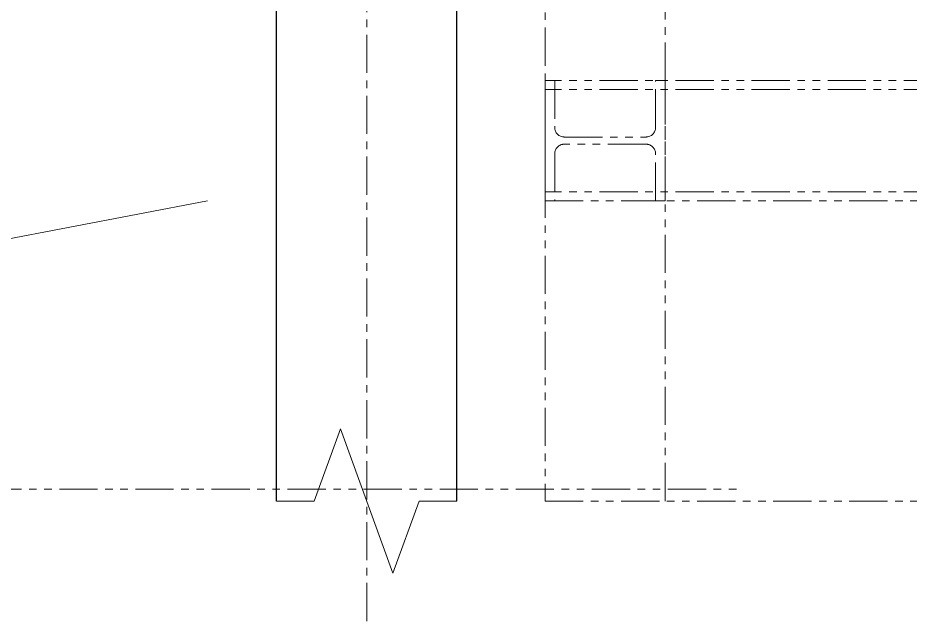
# Model space of a CAD drawing. Header units: millimetres. Extents: x -211 to 45495, y 24 to 52952.
# Drawn here: x 8245 to 8988, y 38636 to 39138 of the extents above; entities that cross this region are included whole.
import ezdxf

# ---------------------------------------------------------------- set-up
doc = ezdxf.new("R2010")
doc.units = ezdxf.units.MM
doc.linetypes.add('CENTER', pattern=[50.7, 31.8, -6.3, 6.3, -6.3])
doc.linetypes.add('PHANTOM', pattern=[63.3, 31.8, -6.3, 6.3, -6.3, 6.3, -6.3])
doc.layers.add('Layer2', color=7, linetype='Continuous')

# ---------------------------------------------------------------- blocks, each defined once
blk = doc.blocks.new('BLKF2423')
at = {"layer": 'Layer2', "color": 2, "linetype": 'PHANTOM', "lineweight": 13}
for p, q in [((8683.79, 40585.55), (8683.79, 38735.55)), ((8783.79, 39085.55), (8783.79, 40485.55)), ((9836.99, 39085.55), (8683.79, 39085.55)), ((8683.79, 39085.55), (8683.79, 38985.55)), ((8683.79, 38985.55), (8683.79, 39085.55)), ((8683.79, 39085.55), (8691.79, 39085.55)), ((8691.79, 39085.55), (8691.79, 39046.55)), ((8775.79, 39046.55), (8775.79, 39085.55)), ((8775.79, 39085.55), (8783.79, 39085.55)), ((8783.79, 39085.55), (8783.79, 38985.55)), ((8783.79, 38985.55), (8783.79, 39085.55)), ((8783.79, 38985.55), (8783.79, 39085.55)), ((9836.99, 39078.05), (8683.79, 39078.05)), ((8699.79, 39038.55), (8767.79, 39038.55)), ((8767.79, 39032.55), (8699.79, 39032.55)), ((8691.79, 39024.55), (8691.79, 38985.55)), ((8775.79, 38985.55), (8775.79, 39024.55)), ((9836.99, 38993.05), (8683.79, 38993.05)), ((8683.79, 38985.55), (9836.99, 38985.55)), ((8691.79, 38985.55), (8683.79, 38985.55)), ((8783.79, 38985.55), (8775.79, 38985.55)), ((8783.79, 38735.55), (8783.79, 38985.55)), ((8683.79, 38735.55), (9836.99, 38735.55))]:
    blk.add_line(p, q, dxfattribs=at)
for centre, start, end in [((8699.79, 39046.55), 180, 270), ((8767.79, 39046.55), 270, 0), ((8699.79, 39024.55), 90, 180), ((8767.79, 39024.55), 0, 90)]:
    blk.add_arc(centre, 8, start, end, dxfattribs=at)
blk = doc.blocks.new('BLKF2435')
at = {"layer": 'Layer2', "color": 7, "linetype": 'Continuous', "lineweight": 13}
for p, q in [((8491.71, 38735.55), (8513.55, 38795.55)), ((8513.55, 38795.55), (8557.23, 38675.55)), ((8460.39, 38735.55), (8491.71, 38735.55)), ((8557.23, 38675.55), (8579.07, 38735.55)), ((8579.07, 38735.55), (8610.39, 38735.55))]:
    blk.add_line(p, q, dxfattribs=at)
blk = doc.blocks.new('BLKF2431')
at = {"layer": 'Layer2', "color": 7, "linetype": 'CENTER', "lineweight": 13}
blk.add_line((8535.39, 38635.55), (8535.39, 40195.55), dxfattribs=at)
at = {"layer": 'Layer2', "color": 3, "linetype": 'Continuous', "lineweight": 25}
for p, q in [((8610.39, 38735.55), (8610.39, 40135.55)), ((8460.39, 38735.55), (8460.39, 39995.55))]:
    blk.add_line(p, q, dxfattribs=at)
at = {"layer": 'Layer2', "color": 7, "linetype": 'Continuous', "lineweight": 13}
blk.add_blockref('BLKF2435', (0, 0), dxfattribs=at)
blk = doc.blocks.new('BLKF2460')
at = {"layer": 'Layer2', "color": 1, "linetype": 'PHANTOM', "lineweight": 13}
blk.add_line((6633.79, 38745.55), (8848.79, 38745.55), dxfattribs=at)

msp = doc.modelspace()

# ---------------------------------------------------------------- linework, layer by layer
at = {"layer": 'Layer2', "color": 7, "linetype": 'Continuous', "lineweight": 13}
msp.add_line((7950.95, 38899.35), (8402.82, 38985.48), dxfattribs=at)

# ---------------------------------------------------------------- block references
at = {"layer": 'Layer2', "color": 2, "linetype": 'PHANTOM', "lineweight": 13}
msp.add_blockref('BLKF2423', (0, 0), dxfattribs=at)
at = {"layer": 'Layer2', "color": 1, "linetype": 'PHANTOM', "lineweight": 13}
msp.add_blockref('BLKF2460', (0, 0), dxfattribs=at)
at = {"layer": 'Layer2', "color": 3, "linetype": 'Continuous', "lineweight": 25}
msp.add_blockref('BLKF2431', (0, 0), dxfattribs=at)

doc.saveas('drawing.dxf')
